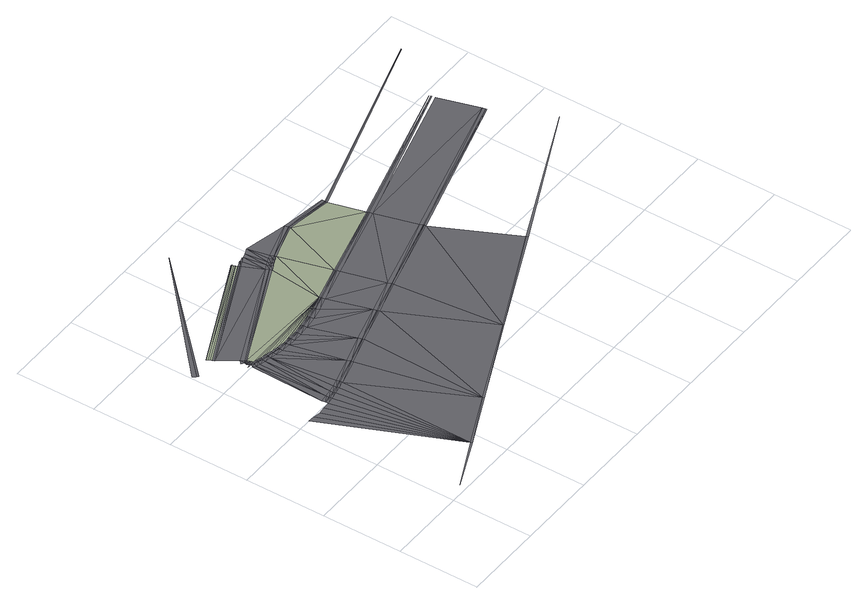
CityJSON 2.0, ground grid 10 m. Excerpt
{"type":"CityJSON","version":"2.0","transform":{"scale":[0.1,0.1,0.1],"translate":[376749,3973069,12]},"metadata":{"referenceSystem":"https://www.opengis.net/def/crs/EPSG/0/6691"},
"CityObjects":{
"road1":{"type":"Road","attributes":{"class":"1040","function":"9020","RoadStructureAttribute.sectionType":"9999"},"geometry":[{"type":"MultiSurface","lod":"3","boundaries":[[[0,1,2]],[[3,4,1]],[[5,3,1]],[[6,5,1]],[[7,6,1]],[[8,7,1]],[[9,8,1]],[[10,11,7]],[[12,13,11]],[[14,15,13]],[[8,10,7]],[[10,12,11]],[[16,9,1]],[[12,14,13]],[[17,1,0]],[[18,16,1]],[[19,10,8]],[[20,12,10]],[[21,14,12]],[[9,19,8]],[[19,20,10]],[[20,21,12]],[[17,18,1]],[[15,14,22]],[[23,19,9]],[[24,20,19]],[[25,21,20]],[[16,23,9]],[[23,24,19]],[[24,25,20]],[[26,15,22]],[[27,17,0]],[[14,28,22]],[[14,21,29]],[[30,23,16]],[[31,24,23]],[[32,25,24]],[[33,34,35]],[[22,36,26]],[[14,29,28]],[[36,33,26]],[[18,30,16]],[[34,37,38]],[[30,31,23]],[[31,32,24]],[[37,39,38]],[[33,37,34]],[[38,39,40]],[[37,41,39]],[[42,40,43]],[[39,44,40]],[[33,45,37]],[[36,46,33]],[[41,47,39]],[[45,41,37]],[[48,36,22]],[[39,47,44]],[[28,48,22]],[[46,49,33]],[[47,50,44]],[[40,51,43]],[[49,45,33]],[[40,44,51]],[[47,41,50]],[[41,45,50]],[[44,50,52]],[[44,52,51]],[[53,46,36]],[[45,49,50]],[[21,25,54]],[[49,55,50]],[[50,55,52]],[[48,53,36]],[[56,49,46]],[[53,56,46]],[[21,54,29]],[[57,48,28]],[[29,57,28]],[[58,53,48]],[[25,32,54]],[[59,56,53]],[[57,58,48]],[[58,59,53]],[[60,30,18]],[[61,31,30]],[[62,32,31]],[[57,29,63]],[[58,57,64]],[[29,54,63]],[[59,58,65]],[[57,63,64]],[[58,64,65]],[[63,54,66]],[[67,60,18]],[[60,61,30]],[[61,62,31]],[[64,63,68]],[[54,69,66]],[[65,64,70]],[[63,66,68]],[[67,18,17]],[[64,68,70]],[[54,32,62]],[[66,69,71]],[[68,66,72]],[[69,54,62]],[[70,68,73]],[[69,74,71]],[[75,76,77]],[[78,79,77]],[[66,71,72]],[[68,72,73]],[[74,69,62]],[[71,74,80]],[[81,74,62]],[[72,71,82]],[[73,72,83]],[[74,81,80]],[[71,80,82]],[[72,82,83]],[[84,67,17]],[[80,81,85]],[[82,80,86]],[[87,60,67]],[[88,61,60]],[[89,62,61]],[[83,82,90]],[[91,92,93]],[[81,94,85]],[[92,95,93]],[[80,85,86]],[[82,86,90]],[[96,17,27]],[[84,87,67]],[[87,88,60]],[[88,89,61]],[[85,94,97]],[[86,85,98]],[[90,86,99]],[[81,62,89]],[[94,100,97]],[[85,97,98]],[[86,98,99]],[[94,81,89]],[[101,84,17]],[[55,49,102]],[[49,56,102]],[[100,94,89]],[[56,59,102]],[[103,76,104]],[[105,75,77]],[[79,105,77]],[[78,106,79]],[[106,107,108]],[[107,109,110]],[[97,100,111]],[[98,97,112]],[[99,98,113]],[[59,65,102]],[[114,100,89]],[[100,114,111]],[[97,111,112]],[[98,112,113]],[[109,43,115]],[[65,70,102]],[[43,51,115]],[[51,52,116]],[[52,55,116]],[[70,73,102]],[[96,101,17]],[[73,83,102]],[[111,114,117]],[[112,111,118]],[[113,112,119]],[[120,96,27]],[[83,90,102]],[[114,121,117]],[[111,117,118]],[[112,118,119]],[[122,87,84]],[[123,88,87]],[[124,89,88]],[[90,99,102]],[[99,113,102]],[[117,121,125]],[[118,117,126]],[[119,118,127]],[[101,122,84]],[[122,123,87]],[[123,124,88]],[[114,89,124]],[[128,55,102]],[[121,129,125]],[[117,125,126]],[[118,126,127]],[[121,114,124]],[[113,119,102]],[[76,75,104]],[[106,108,79]],[[107,110,108]],[[109,130,110]],[[130,109,115]],[[129,121,124]],[[119,127,102]],[[51,116,115]],[[55,128,116]],[[125,129,131]],[[126,125,132]],[[127,126,102]],[[133,129,124]],[[129,133,131]],[[125,131,132]],[[126,132,102]],[[134,122,101]],[[135,123,122]],[[136,124,123]],[[124,136,133]],[[137,101,96]],[[137,134,101]],[[134,135,122]],[[135,136,123]],[[136,138,133]],[[131,133,139]],[[132,131,140]],[[102,132,141]],[[108,110,142]],[[110,130,143]],[[144,130,115]],[[110,143,142]],[[130,144,143]],[[145,115,116]],[[146,116,128]],[[147,145,116]],[[146,147,116]],[[148,146,128]],[[115,149,144]],[[128,102,150]],[[115,145,149]],[[143,144,151]],[[152,145,147]],[[153,147,146]],[[154,146,148]],[[144,149,151]],[[153,152,147]],[[154,153,146]],[[133,138,139]],[[155,154,148]],[[131,139,140]],[[132,140,141]],[[102,141,150]],[[145,156,149]],[[145,152,156]],[[157,152,153]],[[148,128,150]],[[158,153,154]],[[159,154,155]],[[158,157,153]],[[159,158,154]],[[160,159,155]],[[155,148,150]],[[152,161,156]],[[162,157,158]],[[163,158,159]],[[164,159,160]],[[160,155,150]],[[152,157,161]],[[163,162,158]],[[164,163,159]],[[150,164,160]],[[157,162,161]],[[165,96,120]],[[166,137,96]],[[167,164,150]],[[168,163,164]],[[169,162,163]],[[170,134,137]],[[171,135,134]],[[172,136,135]],[[173,138,136]],[[150,141,174]],[[174,167,150]],[[167,168,164]],[[168,169,163]],[[161,162,169]],[[165,166,96]],[[175,165,120]],[[166,170,137]],[[170,171,134]],[[171,172,135]],[[172,173,136]],[[139,138,176]],[[141,177,174]],[[140,139,178]],[[141,140,177]],[[179,167,174]],[[180,168,167]],[[181,169,168]],[[138,173,176]],[[139,176,178]],[[140,178,177]],[[177,182,174]],[[182,179,174]],[[179,180,167]],[[180,181,168]],[[183,170,166]],[[184,171,170]],[[185,172,171]],[[172,185,173]],[[186,165,175]],[[187,179,182]],[[188,180,179]],[[184,185,171]],[[185,189,173]],[[176,173,190]],[[178,176,191]],[[177,178,192]]],"semantics":{"surfaces":[{"type":"TrafficArea","function":"2000"},{"type":"TrafficArea","function":"1000"},{"type":"AuxiliaryTrafficArea","function":"3000"}],"values":[0,0,0,0,0,0,0,1,1,1,1,1,0,1,0,0,1,1,1,1,1,1,0,1,1,1,1,1,1,1,1,0,1,1,1,1,1,1,1,1,1,1,1,1,1,1,1,1,1,1,1,1,1,1,1,1,1,1,1,1,1,1,1,2,2,1,1,1,2,1,2,1,1,1,1,1,1,1,1,1,1,1,1,1,1,1,1,1,1,1,1,1,1,1,1,1,1,1,1,1,0,1,1,1,1,1,1,1,2,2,1,1,1,1,1,1,1,1,1,1,0,1,1,1,1,1,1,1,1,1,1,1,0,1,1,1,1,1,1,1,1,1,1,1,0,2,2,1,2,1,2,2,2,1,1,1,1,1,2,1,1,1,1,1,2,1,1,1,2,0,2,1,1,1,0,2,1,1,1,1,1,1,2,2,1,1,1,1,1,1,1,2,1,1,1,1,2,1,2,1,1,1,1,2,1,1,1,1,1,1,1,1,1,1,1,1,1,0,1,1,1,1,1,1,1,1,1,1,1,1,1,1,1,1,1,1,2,1,1,1,1,1,1,1,1,1,1,1,1,2,1,1,1,2,1,1,1,1,1,2,1,1,1,1,2,1,1,1,1,1,0,0,1,1,1,1,1,1,1,2,1,1,1,1,0,0,1,1,1,1,1,2,1,1,1,1,1,1,1,1,2,1,1,1,1,1,1,1,0,1,1,1,1,1,1,1]}}]}
},
"vertices":[
[87,36,2],[86,38,2],[25,9,1],[24,199,2],[16,200,2],[33,198,2],[42,199,2],[51,199,2],[60,200,2],[69,202,2],[60,203,2],[51,202,2],[59,204,2],[51,203,2],[59,208,2],[50,207,2],[78,204,2],[153,69,2],[87,206,2],[69,204,2],[68,205,2],[68,209,2],[55,296,2],[78,206,2],[77,207,2],[77,211,2],[52,299,2],[154,67,2],[60,295,2],[67,293,2],[87,209,2],[87,210,2],[86,213,2],[55,302,2],[53,304,2],[49,303,2],[57,300,2],[54,305,2],[52,307,2],[53,307,2],[53,310,2],[56,306,2],[49,312,2],[53,316,2],[54,310,2],[57,304,2],[57,301,2],[56,307,2],[62,299,2],[59,303,2],[56,309,2],[55,312,2],[56,311,2],[63,300,2],[75,292,2],[57,310,2],[64,302,2],[68,297,2],[69,298,2],[69,300,2],[121,218,1],[121,219,1],[120,223,1],[76,295,2],[76,296,2],[77,299,2],[84,294,2],[122,216,1],[84,295,2],[83,290,2],[84,297,2],[93,292,2],[93,293,2],[93,295,2],[92,288,2],[174,411,2],[33,346,2],[34,345,2],[35,343,2],[175,407,2],[104,291,2],[104,287,2],[104,292,2],[104,294,2],[157,226,2],[113,291,2],[113,292,2],[156,228,2],[156,229,2],[155,233,2],[113,294,2],[3,344,1],[6,340,1],[145,473,2],[113,287,2],[7,338,2],[261,118,2],[125,291,2],[125,292,2],[124,294,2],[125,287,2],[204,239,2],[185,305,2],[33,347,2],[173,412,2],[174,409,2],[36,341,2],[37,339,2],[176,405,2],[37,338,2],[177,403,2],[138,292,2],[138,293,2],[137,295,2],[138,288,2],[189,378,2],[191,374,2],[153,294,2],[153,295,2],[152,297,2],[262,117,2],[154,290,2],[203,241,2],[203,242,2],[202,246,2],[168,297,2],[168,298,2],[167,300,2],[192,371,2],[169,293,2],[178,402,2],[186,302,2],[186,303,2],[187,298,2],[248,253,2],[248,254,2],[246,258,2],[248,251,2],[232,310,2],[231,314,2],[230,315,2],[230,317,2],[183,408,2],[184,407,2],[185,405,2],[195,381,2],[197,376,2],[196,377,2],[198,374,2],[191,408,2],[213,380,2],[190,409,2],[200,383,2],[201,379,2],[202,378,2],[203,376,2],[197,410,2],[205,385,2],[207,381,2],[207,380,2],[208,378,2],[204,413,2],[210,387,2],[212,383,2],[212,382,2],[392,179,2],[345,277,2],[259,396,2],[259,397,2],[258,401,2],[345,279,2],[344,280,2],[343,284,2],[329,335,2],[259,394,2],[393,177,2],[328,339,2],[327,342,2],[327,340,2],[315,387,2],[315,388,2],[315,392,2],[315,385,2],[536,331,2],[536,332,2],[535,336,2],[570,260,2],[563,461,2],[563,462,2],[520,387,2],[519,391,2],[519,392,2],[518,394,2]
]}
